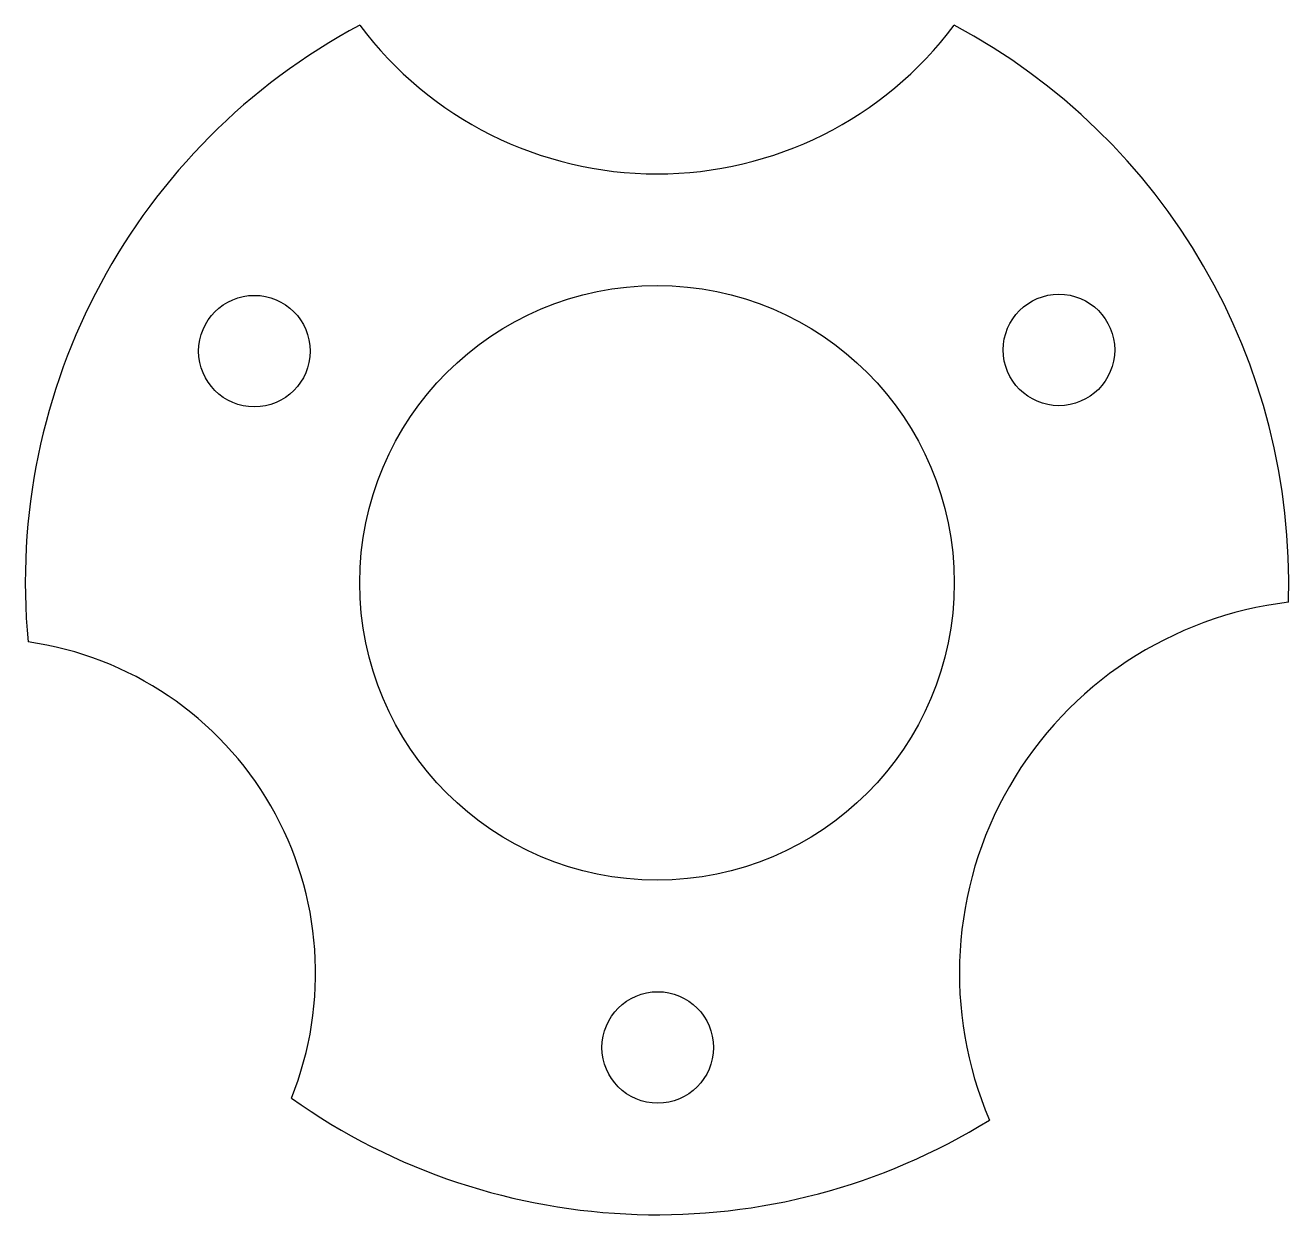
# Model space of a CAD drawing. Header units: millimetres. Extents: x -17 to 17, y -17 to 15.
import ezdxf

# ---------------------------------------------------------------- set-up
doc = ezdxf.new("R2010")
doc.units = ezdxf.units.MM

msp = doc.modelspace()

# ---------------------------------------------------------------- linework, layer by layer
at = {"color": 7, "linetype": 'Continuous', "lineweight": 25}
for centre, radius in [((0, 0), 8), ((-10.835, 6.234), 1.5), ((10.816, 6.266), 1.5), ((0.019, -12.5), 1.5)]:
    msp.add_circle(centre, radius, dxfattribs=at)
for centre, radius, start, end in [((0, 0), 17, 118.0725, 185.3625), ((0, 21), 10, 216.8699, 323.1301), ((0, 0), 17, 358.243, 61.9275), ((18.187, -10.5), 10.05, 96.8262, 203.1738), ((-18.187, -10.5), 9, 338.0539, 81.9461), ((0, 0), 17, 234.6375, 301.757)]:
    msp.add_arc(centre, radius, start, end, dxfattribs=at)

doc.saveas('drawing.dxf')
